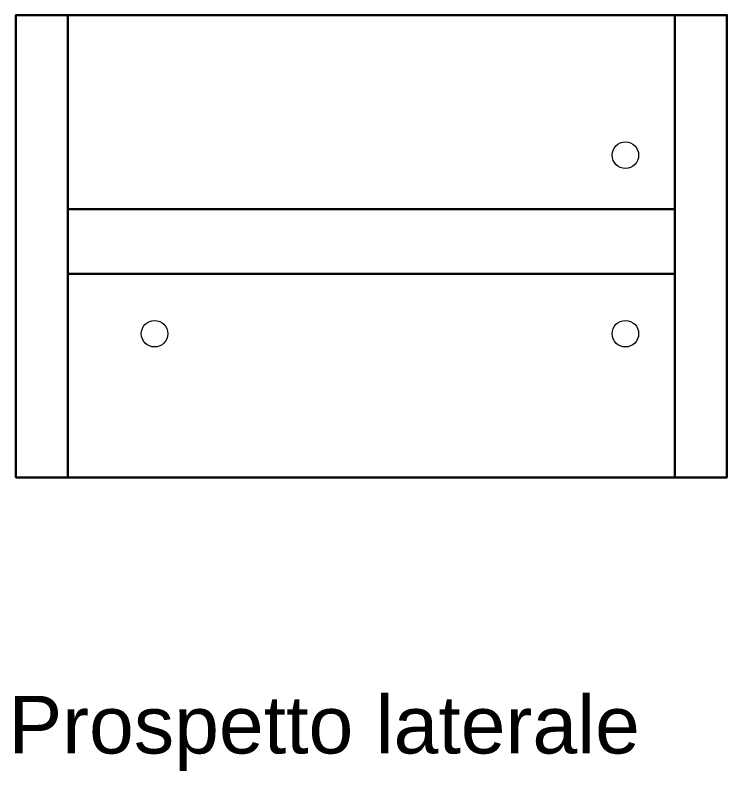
# Model space of a CAD drawing. Header units: inches. Extents: x -15438 to 28214, y -5168 to 29336.
# Drawn here: x 5371.8 to 5646.1, y 11241.9 to 11533.2 of the extents above; entities that cross this region are included whole.
import ezdxf

# ---------------------------------------------------------------- set-up
doc = ezdxf.new("R2010")
doc.units = ezdxf.units.IN
doc.header["$MEASUREMENT"] = 0
doc.layers.add('Arredi', color=3, linetype='Continuous', lineweight=30)
doc.layers.add('Dettagli', color=210, linetype='Continuous', lineweight=5)
doc.layers.add('Testo', color=1, linetype='Continuous')
doc.styles.get("Standard").update_dxf_attribs({"font": 'Arial.ttf'})

msp = doc.modelspace()

# ---------------------------------------------------------------- linework, layer by layer
at = {"layer": 'Arredi'}
for points in [[(5646.066, 11533.179), (5372.13, 11533.179), (5372.13, 11354.989), (5646.066, 11354.989)], [(5392.13, 11458.445), (5626.066, 11458.445)], [(5626.066, 11433.423), (5392.13, 11433.423)]]:
    msp.add_lwpolyline(points, dxfattribs=at)
for points in [[(5372.13, 11533.179), (5392.13, 11533.179), (5392.13, 11354.989), (5372.13, 11354.989)], [(5626.066, 11533.179), (5646.066, 11533.179), (5646.066, 11354.989), (5626.066, 11354.989)]]:
    msp.add_lwpolyline(points, close=True, dxfattribs=at)
at = {"layer": 'Dettagli'}
for centre in [(5606.947, 11479.182), (5425.553, 11410.39), (5606.947, 11410.39)]:
    msp.add_circle(centre, 5.119, dxfattribs=at)

# ---------------------------------------------------------------- texts
at = {"layer": 'Testo', "insert": (5369.273, 11270.827), "char_height": 22.22015, "attachment_point": 1, "line_spacing_factor": 0.280897}
msp.add_mtext_dynamic_manual_height_columns('Prospetto laterale', width=765.17668, gutter_width=25, heights=[0], dxfattribs=at)

doc.saveas('drawing.dxf')
